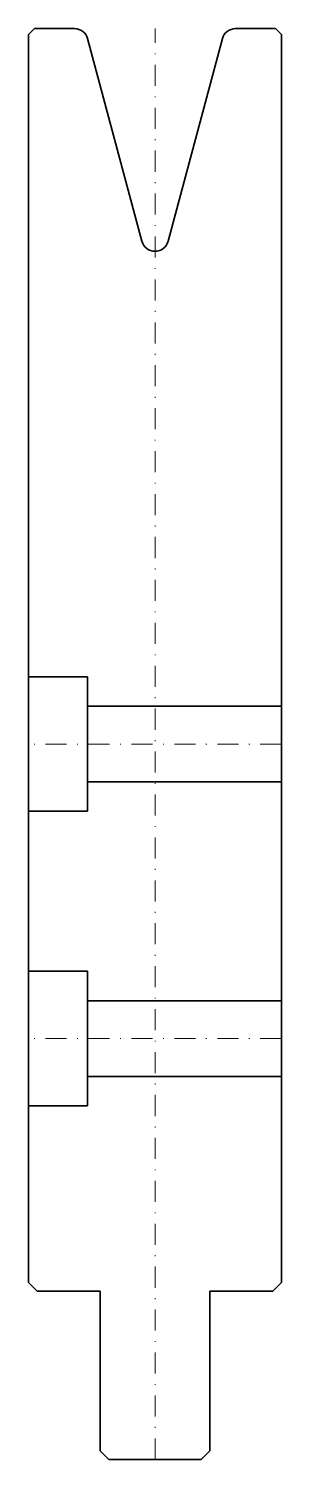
# Model space of a CAD drawing. Header units: millimetres. Extents: x -15 to 15, y -170 to 0.
import ezdxf

# ---------------------------------------------------------------- set-up
doc = ezdxf.new("R2010")
doc.units = ezdxf.units.MM
doc.header["$LTSCALE"] = 5
doc.linetypes.add('AUSGEZOGEN', pattern=[0])
doc.linetypes.add('DASHDOT', pattern=[1, 0.5, -0.25, 0, -0.25])
doc.layers.add('2', color=7, linetype='Continuous')

msp = doc.modelspace()

# ---------------------------------------------------------------- linework, layer by layer
at = {"layer": '2', "color": 7, "linetype": 'AUSGEZOGEN', "lineweight": 35}
for p, q in [((-15, -0.7), (-14.3, 0)), ((-14.3, 0), (-9.55, 0)), ((9.55, 0), (14.3, 0)), ((14.3, 0), (15, -0.7)), ((-15, -149), (-15, -0.7)), ((-8, -1.19), (-1.55, -25.27)), ((1.55, -25.27), (8, -1.19)), ((15, -0.7), (15, -149)), ((-8, -77), (-15, -77)), ((-8, -93), (-8, -77)), ((15, -80.5), (-8, -80.5)), ((15, -89.5), (-8, -89.5)), ((-8, -93), (-15, -93)), ((-8, -112), (-15, -112)), ((-8, -128), (-8, -112)), ((15, -115.5), (-8, -115.5)), ((15, -124.5), (-8, -124.5)), ((-8, -128), (-15, -128)), ((-14, -150), (-15, -149)), ((15, -149), (14, -150)), ((-6.5, -150), (-14, -150)), ((-6.5, -169), (-6.5, -150)), ((14, -150), (6.5, -150)), ((6.5, -150), (6.5, -169)), ((-5.5, -170), (-6.5, -169)), ((5.5, -170), (-5.5, -170)), ((6.5, -169), (5.5, -170))]:
    msp.add_line(p, q, dxfattribs=at)
at = {"layer": '2', "color": 7, "linetype": 'DASHDOT', "lineweight": 18}
for p, q in [((0, -170), (0, 0)), ((15, -85), (-15, -85)), ((15, -120), (-15, -120))]:
    msp.add_line(p, q, dxfattribs=at)
at = {"layer": '2', "color": 7, "linetype": 'AUSGEZOGEN', "lineweight": 35}
for centre, start, end in [((-9.55, -1.6), 15, 90), ((9.55, -1.6), 90, 165), ((0, -24.86), 195, 345)]:
    msp.add_arc(centre, 1.6, start, end, dxfattribs=at)

doc.saveas('drawing.dxf')
